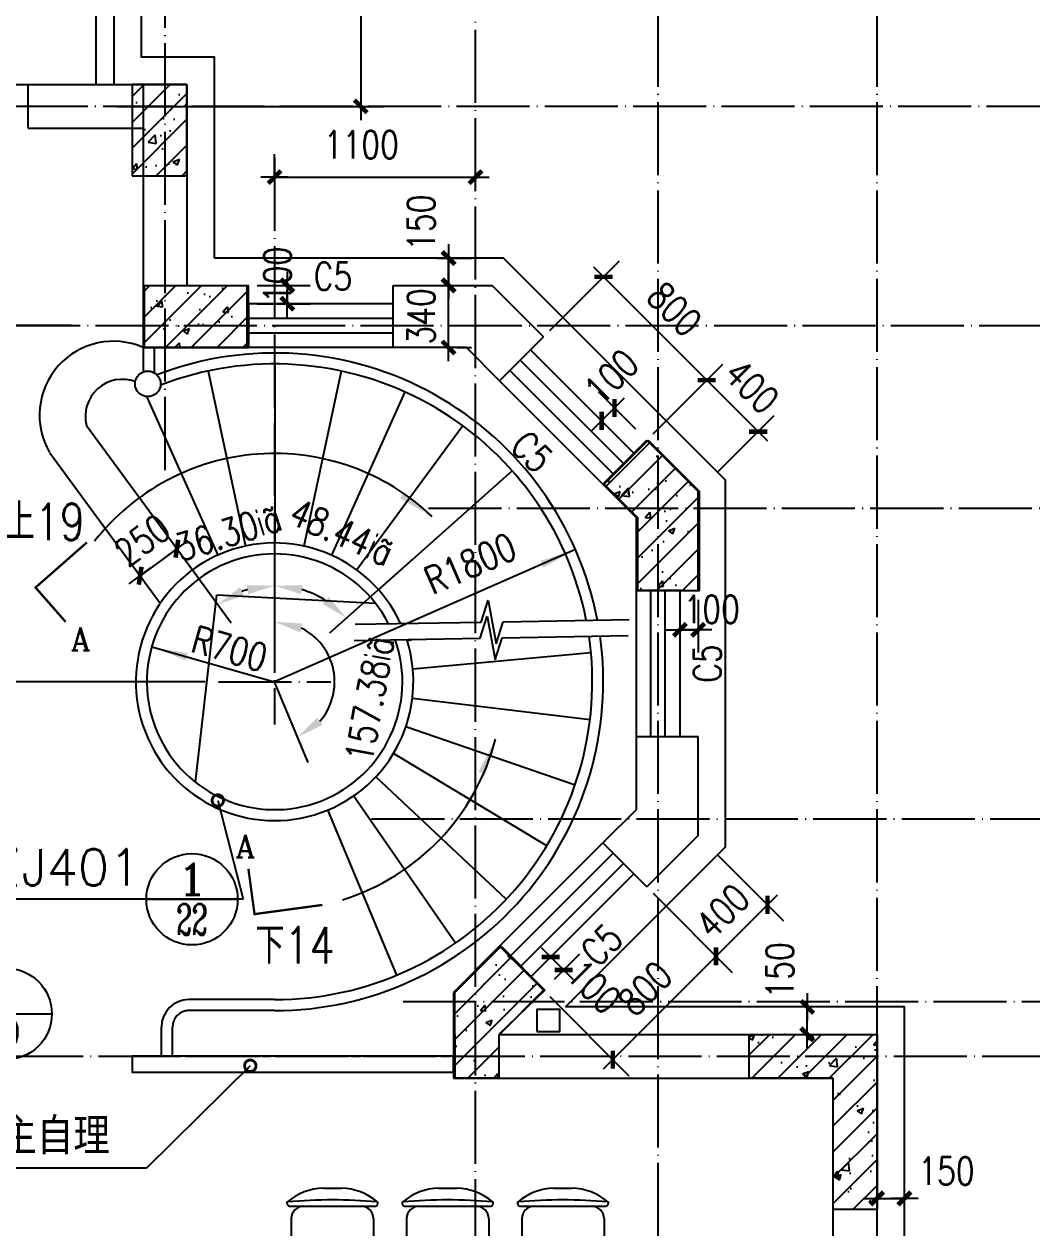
# Model space of a CAD drawing. Extents: x 12400 to 217743, y 86702 to 209848.
# Drawn here: x 61708 to 67228, y 115293 to 121883 of the extents above; entities that cross this region are included whole.
import ezdxf
from ezdxf.enums import TextEntityAlignment as Align

# ---------------------------------------------------------------- set-up
doc = ezdxf.new("R2010")
doc.units = 0
doc.header["$LTSCALE"] = 200
for name, pattern in [('DASH', [0.35, 0.25, -0.1]), ('DOT', [0.25, 0, -0.25]), ('DOTE', [2.42, 2, -0.2, 0.02, -0.2])]:
    doc.linetypes.add(name, pattern=pattern)
doc.layers.get('0').update_dxf_attribs({"linetype": 'CONTINUOUS'})
doc.layers.get('DEFPOINTS').update_dxf_attribs({"linetype": 'CONTINUOUS'})
for name, color, linetype in [('8', 8, 'CONTINUOUS'), ('COLUMN', 4, 'CONTINUOUS'), ('DOTE', 1, 'DOTE'), ('GROUND', 2, 'CONTINUOUS'), ('HATCH', 8, 'CONTINUOUS'), ('LVTRY', 6, 'CONTINUOUS'), ('PUB_DIM', 3, 'CONTINUOUS'), ('PUB_TEXT', 7, 'CONTINUOUS'), ('STAIR', 2, 'CONTINUOUS'), ('WALL', 4, 'CONTINUOUS'), ('WINDOW', 2, 'CONTINUOUS'), ('家具', 8, 'CONTINUOUS')]:
    doc.layers.add(name, color=color, linetype=linetype)
doc.styles.add('_SIMPLEX', font='SIMPLEX.shx', dxfattribs={"width": 0.8, "bigfont": 'hztxt.shx'})
doc.styles.add('COMP', font='complex', dxfattribs={"bigfont": 'hztxt'})
doc.styles.add('DIM_FONT', font='SIMPLEX', dxfattribs={"width": 0.8})
doc.styles.add('HZ', font='txt', dxfattribs={"bigfont": 'hztxt'})
doc.styles.add('SIMPLEX', font='SIMPLEX.SHX')
doc.dimstyles.new('ANGL50', dxfattribs={"dimscale": 0.5, "dimtxt": 300, "dimasz": 300, "dimexe": 250, "dimexo": 300, "dimgap": 150, "dimtad": 1, "dimzin": 0, "dimdsep": 46, "dimtxsty": 'DIM_FONT', "dimblk1": 'DOTSMALL', "dimblk2": 'DOTSMALL', "dimcen": 2.5, "dimclrt": 7, "dimadec": 0, "dimazin": 0, "dimtfac": 1, "dimtix": 1, "dimtmove": 2, "dimatfit": 3, "dimfxl": 1, "dimtolj": 1, "dimtzin": 0, "dimarcsym": 0})
doc.dimstyles.new('AXIS50', dxfattribs={"dimscale": 0.5, "dimtxt": 300, "dimasz": 1, "dimexe": 250, "dimexo": 300, "dimgap": 150, "dimtad": 1, "dimdec": 0, "dimzin": 0, "dimdsep": 46, "dimtxsty": 'DIM_FONT', "dimblk": '_DIMX', "dimblk1": 'DOTSMALL', "dimblk2": 'DOTSMALL', "dimcen": 2.5, "dimse1": 1, "dimse2": 1, "dimclrt": 7, "dimadec": 0, "dimazin": 0, "dimtfac": 1, "dimtdec": 0, "dimtix": 1, "dimtmove": 2, "dimatfit": 3, "dimldrblk": '_DIMX', "dimfxl": 1, "dimtolj": 1, "dimtzin": 0, "dimarcsym": 0})
doc.dimstyles.new('DIMN50', dxfattribs={"dimscale": 0.5, "dimtxt": 300, "dimasz": 1, "dimexe": 250, "dimexo": 300, "dimgap": 150, "dimtad": 1, "dimdec": 0, "dimzin": 0, "dimdsep": 46, "dimtxsty": 'DIM_FONT', "dimblk": '_DIMX', "dimblk1": 'DOTSMALL', "dimblk2": 'DOTSMALL', "dimcen": 2.5, "dimclrt": 7, "dimadec": 0, "dimazin": 0, "dimtfac": 1, "dimtdec": 0, "dimtix": 1, "dimtmove": 2, "dimatfit": 3, "dimldrblk": '_DIMX', "dimfxl": 1, "dimtolj": 1, "dimtzin": 0, "dimarcsym": 0})
doc.dimstyles.new('MAO', dxfattribs={"dimscale": 0.5, "dimtxt": 400, "dimasz": 250, "dimexe": 250, "dimexo": 0, "dimgap": 150, "dimtad": 1, "dimdec": 0, "dimzin": 0, "dimdsep": 46, "dimtxsty": 'DIM_FONT', "dimblk": '_DIMX', "dimblk1": 'DOTSMALL', "dimblk2": 'DOTSMALL', "dimsah": 1, "dimcen": 2.5, "dimclrt": 7, "dimadec": 0, "dimazin": 0, "dimtfac": 1, "dimtdec": 0, "dimtix": 1, "dimtmove": 2, "dimatfit": 3, "dimldrblk": 'DOTSMALL', "dimfxl": 1, "dimtolj": 1, "dimtzin": 0, "dimarcsym": 0})
pattern_1 = [(45, (178298.46, -10426.53), (-70.71068, 70.71068), []), (50, (178298.46, -10426.53), (358.6301, -31.37607), [37.5, -412.5]), (355, (178298.46, -10426.53), (-69.3757, 376.0961), [30, -330]), (100.4514, (178328.34, -10429.15), (289.2547, 344.7198), [31.8701, -350.57106]), (46.1842, (178298.46, -10326.53), (533.6205, -82.7595), [56.25, -618.75]), (96.6356, (178342.9, -10333.43), (467.3314, 487.059), [47.8051, -525.8565]), (351.1842, (178298.46, -10326.53), (467.331, 487.0593), [45, -495]), (21, (178348.46, -10351.53), (298.45353, -201.30945), [37.5, -412.5]), (326, (178348.46, -10351.53), (121.6577, 362.575), [30, -330]), (71.4514, (178373.33, -10368.3), (420.1113, 161.26525), [31.8701, -350.57106]), (37.5, (178298.46, -10426.53), (6.07993, 166.44693), [0, -326, 0, -335, 0, -331.25]), (7.5, (178298.46, -10426.53), (131.53477, 197.20586), [0, -191, 0, -318.5, 0, -126.25]), (327.5, (178186.96, -10426.53), (266.91122, -11.27744), [0, -125, 0, -390, 0, -517.5]), (317.5, (178136.96, -10426.53), (291.5931, 50.0525), [0, -162.5, 0, -259, 0, -367.5])]

# ---------------------------------------------------------------- blocks, each defined once
blk = doc.blocks.new('M_C30XGI')
for p, q in [((-688.6, 1087.7), (-589.5, 1087.7)), ((-57.3, 1087.7), (41.9, 1087.7)), ((574.1, 1087.7), (673.2, 1087.7)), ((-869.1, 987.7), (-409.1, 987.7)), ((-237.7, 987.7), (222.3, 987.7)), ((393.7, 987.7), (853.7, 987.7)), ((-864.1, 920.2), (-864.1, 695.2)), ((-414.1, 920.2), (-414.1, 695.2)), ((-232.7, 920.2), (-232.7, 695.2)), ((217.3, 920.2), (217.3, 695.2)), ((398.7, 920.2), (398.7, 695.2)), ((848.7, 920.2), (848.7, 695.2)), ((-796.6, 627.7), (-481.6, 627.7)), ((-165.2, 627.7), (149.8, 627.7)), ((466.2, 627.7), (781.2, 627.7)), ((-1023.3, 523.6), (-1023.3, -476.4)), ((976.7, 523.6), (-1023.3, 523.6)), ((976.7, -476.4), (976.7, 523.6)), ((-1514, -232.2), (-1514, 227.8)), ((-1446.5, 222.8), (-1221.5, 222.8)), ((1399.9, 222.8), (1174.9, 222.8)), ((1467.4, 227.8), (1467.4, -232.2)), ((-1154, -159.7), (-1154, 155.3)), ((1107.4, 155.3), (1107.4, -159.7)), ((-1614, -51.8), (-1614, 47.3)), ((1567.4, 47.3), (1567.4, -51.8)), ((-1446.5, -227.2), (-1221.5, -227.2)), ((1399.9, -227.2), (1174.9, -227.2)), ((-1023.3, -476.4), (976.7, -476.4)), ((-481.6, -580.5), (-796.6, -580.5)), ((149.8, -580.5), (-165.2, -580.5)), ((781.2, -580.5), (466.2, -580.5)), ((-864.1, -873), (-864.1, -648)), ((-414.1, -873), (-414.1, -648)), ((-232.7, -873), (-232.7, -648)), ((217.3, -873), (217.3, -648)), ((398.7, -873), (398.7, -648)), ((848.7, -873), (848.7, -648)), ((-409.1, -940.5), (-869.1, -940.5)), ((222.3, -940.5), (-237.7, -940.5)), ((853.7, -940.5), (393.7, -940.5)), ((-589.5, -1040.5), (-688.6, -1040.5)), ((41.9, -1040.5), (-57.3, -1040.5)), ((673.2, -1040.5), (574.1, -1040.5))]:
    blk.add_line(p, q)
for centre, radius, start, end in [((-678.9, 772.3), 315.6, 91.76514, 130.72654), ((-599.2, 772.3), 315.6, 49.27346, 88.23486), ((-47.5, 772.3), 315.6, 91.76514, 130.72654), ((32.2, 772.3), 315.6, 49.27346, 88.23486), ((583.8, 772.3), 315.6, 91.76514, 130.72654), ((663.5, 772.3), 315.6, 49.27346, 88.23486), ((-878.3, 1003.9), 10, 130.72654, 202.66999), ((-869.1, 1007.7), 20, 202.66999, 270), ((-639.1, -1690.1), 2712.7, 84.8023, 95.1977), ((-409.1, 1007.7), 20, 270, 337.33001), ((-399.8, 1003.9), 10, 337.33001, 49.27346), ((-246.9, 1003.9), 10, 130.72654, 202.66999), ((-237.7, 1007.7), 20, 202.66999, 270), ((-7.7, -1690.1), 2712.7, 84.8023, 95.1977), ((222.3, 1007.7), 20, 270, 337.33001), ((231.5, 1003.9), 10, 337.33001, 49.27346), ((384.4, 1003.9), 10, 130.72654, 202.66999), ((393.7, 1007.7), 20, 202.66999, 270), ((623.7, -1690.1), 2712.7, 84.8023, 95.1977), ((853.7, 1007.7), 20, 270, 337.33001), ((862.9, 1003.9), 10, 337.33001, 49.27346), ((-796.6, 920.2), 67.5, 90, 180), ((-481.6, 920.2), 67.5, 0, 90), ((-165.2, 920.2), 67.5, 90, 180), ((149.8, 920.2), 67.5, 0, 90), ((466.2, 920.2), 67.5, 90, 180), ((781.2, 920.2), 67.5, 0, 90), ((-796.6, 695.2), 67.5, 180, 270), ((-481.6, 695.2), 67.5, 270, 0), ((-165.2, 695.2), 67.5, 180, 270), ((149.8, 695.2), 67.5, 270, 0), ((466.2, 695.2), 67.5, 180, 270), ((781.2, 695.2), 67.5, 270, 0), ((-1298.6, 37.6), 315.6, 139.27346, 178.23486), ((1163.8, -2.2), 2712.7, 174.8023, 185.1977), ((-1530.2, 237), 10, 67.33001, 139.27346), ((-1534, 227.8), 20, 0, 67.33001), ((-1446.5, 155.3), 67.5, 90, 180), ((-1221.5, 155.3), 67.5, 0, 90), ((1174.9, 155.3), 67.5, 90, 180), ((1399.9, 155.3), 67.5, 0, 90), ((1487.4, 227.8), 20, 112.66999, 180), ((1483.5, 237), 10, 40.72654, 112.66999), ((-1210.5, -2.2), 2712.7, 354.8023, 5.1977), ((1251.9, 37.6), 315.6, 1.76514, 40.72654), ((-1298.6, -42.1), 315.6, 181.76514, 220.72654), ((1251.9, -42.1), 315.6, 319.27346, 358.23486), ((-1446.5, -159.7), 67.5, 180, 270), ((-1221.5, -159.7), 67.5, 270, 0), ((1174.9, -159.7), 67.5, 180, 270), ((1399.9, -159.7), 67.5, 270, 0), ((-1530.2, -241.5), 10, 220.72654, 292.66999), ((-1534, -232.2), 20, 292.66999, 0), ((1487.4, -232.2), 20, 180, 247.33001), ((1483.5, -241.5), 10, 247.33001, 319.27346), ((-796.6, -648), 67.5, 90, 180), ((-481.6, -648), 67.5, 0, 90), ((-165.2, -648), 67.5, 90, 180), ((149.8, -648), 67.5, 0, 90), ((466.2, -648), 67.5, 90, 180), ((781.2, -648), 67.5, 0, 90), ((-796.6, -873), 67.5, 180, 270), ((-481.6, -873), 67.5, 270, 0), ((-165.2, -873), 67.5, 180, 270), ((149.8, -873), 67.5, 270, 0), ((466.2, -873), 67.5, 180, 270), ((781.2, -873), 67.5, 270, 0), ((-878.3, -956.6), 10, 157.33001, 229.27346), ((-869.1, -960.5), 20, 90, 157.33001), ((-678.9, -725), 315.6, 229.27346, 268.23486), ((-639.1, 1737.4), 2712.7, 264.8023, 275.1977), ((-599.2, -725), 315.6, 271.76514, 310.72654), ((-409.1, -960.5), 20, 22.66999, 90), ((-399.8, -956.6), 10, 310.72654, 22.66999), ((-246.9, -956.6), 10, 157.33001, 229.27346), ((-237.7, -960.5), 20, 90, 157.33001), ((-7.7, 1737.4), 2712.7, 264.8023, 275.1977), ((-47.5, -725), 315.6, 229.27346, 268.23486), ((32.2, -725), 315.6, 271.76514, 310.72654), ((222.3, -960.5), 20, 22.66999, 90), ((231.5, -956.6), 10, 310.72654, 22.66999), ((384.4, -956.6), 10, 157.33001, 229.27346), ((393.7, -960.5), 20, 90, 157.33001), ((583.8, -725), 315.6, 229.27346, 268.23486), ((623.7, 1737.4), 2712.7, 264.8023, 275.1977), ((663.5, -725), 315.6, 271.76514, 310.72654), ((853.7, -960.5), 20, 22.66999, 90), ((862.9, -956.6), 10, 310.72654, 22.66999)]:
    blk.add_arc(centre, radius, start, end)
at = {"width": 0.8, "flags": 9}
for tag in ['XSIZE', 'YSIZE']:
    blk.add_attdef(tag, (0, 0), '', height=0.5, dxfattribs=at)
blk = doc.blocks.new('_ARROW')
blk.add_solid([(0, 0), (-1, 0.1), (-1, -0.1)])
blk = doc.blocks.new('_WBLK')
for p, q in [((-0.5, 0.5), (0.5, 0.5)), ((0.5, 0.1667), (-0.5, 0.1667)), ((0.5, -0.1667), (-0.5, -0.1667)), ((-0.5, -0.5), (0.5, -0.5))]:
    blk.add_line(p, q)
at = {"style": 'SIMPLEX', "flags": 9}
blk.add_attdef('A', text='', height=1, dxfattribs=at).set_placement((0, 1.5), align=Align.MIDDLE)
blk = doc.blocks.new('_DIMX')
blk.add_line((-150, 0), (150, 0))
at = {"const_width": 50}
blk.add_lwpolyline([(-70, -70), (70, 70)], dxfattribs=at)
blk = doc.blocks.new('*D1556')
at = {"layer": 'DEFPOINTS', "color": 0}
for p in [(64881.6, 120499.7), (64482.3, 120100.5), (65048, 119534.8)]:
    blk.add_point(p, dxfattribs=at)
at = {"layer": 'PUB_DIM', "color": 0, "lineweight": -2}
for p, q in [((64588.4, 120206.5), (64969.9, 120588.1)), ((65446.9, 119934.4), (64881.9, 120499.4)), ((65154.1, 119640.9), (65535.6, 120022.4))]:
    blk.add_line(p, q, dxfattribs=at)
at = {"layer": 'PUB_DIM', "color": 0, "lineweight": -2, "xscale": 0.5, "yscale": 0.5, "zscale": 0.5}
for p, rotation in [((64881.6, 120499.7), 135), ((65447.2, 119934), 315)]:
    blk.add_blockref('_DIMX', p, dxfattribs=dict(at, rotation=rotation))
at = {"layer": 'PUB_DIM', "color": 7, "insert": (65270.5, 120322.9), "char_height": 150, "attachment_point": 5, "rotation": 315, "style": 'DIM_FONT'}
blk.add_mtext('\\A1;800', dxfattribs=at)
blk = doc.blocks.new('_DOTSMALL')
at = {"color": 0, "linetype": 'ByBlock', "const_width": 0.5}
blk.add_lwpolyline([(-0.0625, 0, 1), (0.0625, 0, 1)], format="xyb", close=True, dxfattribs=at)
blk = doc.blocks.new('*D1675')
at = {"layer": 'DEFPOINTS', "color": 0}
for p in [(66530.3, 115454.7), (66380.3, 115373.3), (66530.3, 115373.3)]:
    blk.add_point(p, dxfattribs=at)
at = {"layer": 'PUB_DIM', "color": 0, "lineweight": -2}
for p, q in [((66380.3, 115523.3), (66380.3, 115579.7)), ((66530.3, 115523.3), (66530.3, 115579.7)), ((66379.8, 115454.7), (66379.3, 115454.7)), ((66380.3, 115454.7), (66530.3, 115454.7)), ((66530.8, 115454.7), (66531.3, 115454.7))]:
    blk.add_line(p, q, dxfattribs=at)
at = {"layer": 'PUB_DIM', "color": 0, "lineweight": -2, "xscale": 0.5, "yscale": 0.5, "zscale": 0.5}
blk.add_blockref('_DIMX', (66380.3, 115454.7), dxfattribs=at)
at = {"layer": 'PUB_DIM', "color": 0, "lineweight": -2, "xscale": 0.5, "yscale": 0.5, "zscale": 0.5, "rotation": 180}
blk.add_blockref('_DIMX', (66530.3, 115454.7), dxfattribs=at)
at = {"layer": 'PUB_DIM', "color": 7, "insert": (66760.3, 115604.7), "char_height": 150, "attachment_point": 5, "style": 'DIM_FONT'}
blk.add_mtext('\\A1;150', dxfattribs=at)
blk = doc.blocks.new('*D1676')
at = {"layer": 'DEFPOINTS', "color": 0}
for p in [(65997.4, 116502.8), (66030.3, 116502.8), (66030.3, 116352.8)]:
    blk.add_point(p, dxfattribs=at)
at = {"layer": 'PUB_DIM', "color": 0, "lineweight": -2}
for p, q in [((65880.3, 116502.8), (65872.4, 116502.8)), ((65997.4, 116503.3), (65997.4, 116503.8)), ((65997.4, 116352.8), (65997.4, 116502.8)), ((65880.3, 116352.8), (65872.4, 116352.8)), ((65997.4, 116352.3), (65997.4, 116351.8))]:
    blk.add_line(p, q, dxfattribs=at)
at = {"layer": 'PUB_DIM', "color": 0, "lineweight": -2, "xscale": 0.5, "yscale": 0.5, "zscale": 0.5}
for p, rotation in [((65997.4, 116502.8), 270), ((65997.4, 116352.8), 90)]:
    blk.add_blockref('_DIMX', p, dxfattribs=dict(at, rotation=rotation))
at = {"layer": 'PUB_DIM', "color": 7, "insert": (65847.4, 116702.9), "char_height": 150, "attachment_point": 5, "rotation": 90, "style": 'DIM_FONT'}
blk.add_mtext('\\A1;150', dxfattribs=at)
blk = doc.blocks.new('*D1698')
at = {"layer": 'DEFPOINTS', "color": 0}
for p in [(61530.2, 120232.8), (62115.4, 120232.8), (62848.9, 118282.8)]:
    blk.add_point(p, dxfattribs=at)
at = {"layer": 'PUB_DIM', "color": 0, "lineweight": -2}
for p, q in [((61965.4, 120232.8), (61405.2, 120232.8)), ((61530.2, 118283.3), (61530.2, 120232.3)), ((62698.9, 118282.8), (61405.2, 118282.8))]:
    blk.add_line(p, q, dxfattribs=at)
at = {"layer": 'PUB_DIM', "color": 0, "lineweight": -2, "xscale": 0.5, "yscale": 0.5, "zscale": 0.5}
for p, rotation in [((61530.2, 120232.8), 90), ((61530.2, 118282.8), 270)]:
    blk.add_blockref('_DIMX', p, dxfattribs=dict(at, rotation=rotation))
at = {"layer": 'PUB_DIM', "color": 7, "insert": (61380.2, 119257.8), "char_height": 150, "attachment_point": 5, "rotation": 90, "style": 'DIM_FONT'}
blk.add_mtext('\\A1;1950', dxfattribs=at)
blk = doc.blocks.new('*D1699')
at = {"layer": 'DEFPOINTS', "color": 0}
for p in [(64180.3, 121045.6), (63080.3, 120892.7), (64180.3, 120892.7)]:
    blk.add_point(p, dxfattribs=at)
at = {"layer": 'PUB_DIM', "color": 0, "lineweight": -2}
for p, q in [((63080.3, 121042.7), (63080.3, 121170.6)), ((64180.3, 121042.7), (64180.3, 121170.6)), ((63080.8, 121045.6), (64179.8, 121045.6))]:
    blk.add_line(p, q, dxfattribs=at)
at = {"layer": 'PUB_DIM', "color": 0, "lineweight": -2, "xscale": 0.5, "yscale": 0.5, "zscale": 0.5, "rotation": 180}
blk.add_blockref('_DIMX', (63080.3, 121045.6), dxfattribs=at)
at = {"layer": 'PUB_DIM', "color": 0, "lineweight": -2, "xscale": 0.5, "yscale": 0.5, "zscale": 0.5}
blk.add_blockref('_DIMX', (64180.3, 121045.6), dxfattribs=at)
at = {"layer": 'PUB_DIM', "color": 7, "insert": (63555, 121223.4), "char_height": 150, "attachment_point": 5, "style": 'DIM_FONT'}
blk.add_mtext('\\A1;1100', dxfattribs=at)
blk = doc.blocks.new('*D1704')
at = {"layer": 'DEFPOINTS', "color": 0}
for p in [(62177.1, 123052.8), (62065.1, 121432.8), (63552, 121432.8)]:
    blk.add_point(p, dxfattribs=at)
at = {"layer": 'PUB_DIM', "color": 0, "lineweight": -2}
for p, q in [((62327.1, 123052.8), (63677, 123052.8)), ((63552, 123052.3), (63552, 121433.3)), ((62215.1, 121432.8), (63677, 121432.8))]:
    blk.add_line(p, q, dxfattribs=at)
at = {"layer": 'PUB_DIM', "color": 0, "lineweight": -2, "xscale": 0.5, "yscale": 0.5, "zscale": 0.5}
for p, rotation in [((63552, 123052.8), 90), ((63552, 121432.8), 270)]:
    blk.add_blockref('_DIMX', p, dxfattribs=dict(at, rotation=rotation))
at = {"layer": 'PUB_DIM', "color": 7, "insert": (63402, 122242.8), "char_height": 150, "attachment_point": 5, "rotation": 90, "style": 'DIM_FONT'}
blk.add_mtext('\\A1;1620', dxfattribs=at)
blk = doc.blocks.new('*D1778')
at = {"layer": 'DEFPOINTS', "color": 0}
for p in [(65728.8, 119652.5), (65048, 119534.8), (65400.3, 119323.9)]:
    blk.add_point(p, dxfattribs=at)
at = {"layer": 'PUB_DIM', "color": 0, "lineweight": -2}
for p, q in [((65154.1, 119640.9), (65535.6, 120022.4)), ((65446.9, 119934.4), (65446.5, 119934.7)), ((65447.2, 119934), (65728.8, 119652.5)), ((65506.3, 119430), (65817.2, 119740.9)), ((65729.2, 119652.1), (65729.5, 119651.8))]:
    blk.add_line(p, q, dxfattribs=at)
at = {"layer": 'PUB_DIM', "color": 0, "lineweight": -2, "xscale": 0.5, "yscale": 0.5, "zscale": 0.5}
for p, rotation in [((65447.2, 119934), 315.0000000000074), ((65728.8, 119652.5), 135.0000000000074)]:
    blk.add_blockref('_DIMX', p, dxfattribs=dict(at, rotation=rotation))
at = {"layer": 'PUB_DIM', "color": 7, "insert": (65694.1, 119899.3), "char_height": 150, "attachment_point": 5, "rotation": 315, "style": 'DIM_FONT'}
blk.add_mtext('\\A1;400', dxfattribs=at)
blk = doc.blocks.new('*D1779')
at = {"layer": 'DEFPOINTS', "color": 0}
for p in [(65048, 117230.8), (64482.3, 116665.1), (64932.8, 116214.7)]:
    blk.add_point(p, dxfattribs=at)
at = {"layer": 'PUB_DIM', "color": 0, "lineweight": -2}
for p, q in [((65154.1, 117124.8), (65586.8, 116692)), ((65498.1, 116780), (64933.1, 116215)), ((64588.4, 116559.1), (65021.2, 116126.3))]:
    blk.add_line(p, q, dxfattribs=at)
at = {"layer": 'PUB_DIM', "color": 0, "lineweight": -2, "xscale": 0.5, "yscale": 0.5, "zscale": 0.5}
for p, rotation in [((65498.5, 116780.4), 45), ((64932.8, 116214.7), 225)]:
    blk.add_blockref('_DIMX', p, dxfattribs=dict(at, rotation=rotation))
at = {"layer": 'PUB_DIM', "color": 7, "insert": (65109.5, 116603.6), "char_height": 150, "attachment_point": 5, "rotation": 45, "style": 'DIM_FONT'}
blk.add_mtext('\\A1;800', dxfattribs=at)
blk = doc.blocks.new('*D1871')
at = {"layer": 'DEFPOINTS', "color": 0}
for p in [(65400.3, 117441.7), (65048, 117230.8), (65780, 117061.9)]:
    blk.add_point(p, dxfattribs=at)
at = {"layer": 'PUB_DIM', "color": 0, "lineweight": -2}
for p, q in [((65506.3, 117335.6), (65868.4, 116973.5)), ((65154.1, 117124.8), (65586.8, 116692)), ((65498.5, 116780.4), (65780, 117061.9)), ((65780.4, 117062.3), (65780.7, 117062.6)), ((65498.1, 116780), (65497.7, 116779.7))]:
    blk.add_line(p, q, dxfattribs=at)
at = {"layer": 'PUB_DIM', "color": 0, "lineweight": -2, "xscale": 0.5, "yscale": 0.5, "zscale": 0.5}
for p, rotation in [((65780, 117061.9), 224.9999999999926), ((65498.5, 116780.4), 44.99999999999265)]:
    blk.add_blockref('_DIMX', p, dxfattribs=dict(at, rotation=rotation))
at = {"layer": 'PUB_DIM', "color": 7, "insert": (65533.2, 117027.2), "char_height": 150, "attachment_point": 5, "rotation": 45, "style": 'DIM_FONT'}
blk.add_mtext('\\A1;400', dxfattribs=at)
blk = doc.blocks.new('*D1881')
at = {"layer": 'DEFPOINTS', "color": 0}
for p in [(62835.2, 120452.8), (62835.2, 120352.8), (63149.5, 120352.8)]:
    blk.add_point(p, dxfattribs=at)
at = {"layer": 'PUB_DIM', "color": 0, "lineweight": -2}
for p, q in [((62985.2, 120452.8), (63274.5, 120452.8)), ((63149.5, 120453.3), (63149.5, 120453.8)), ((63149.5, 120452.8), (63149.5, 120352.8)), ((62985.2, 120352.8), (63274.5, 120352.8)), ((63149.5, 120352.3), (63149.5, 120351.8))]:
    blk.add_line(p, q, dxfattribs=at)
at = {"layer": 'PUB_DIM', "color": 0, "lineweight": -2, "xscale": 0.5, "yscale": 0.5, "zscale": 0.5}
for p, rotation in [((63149.5, 120452.8), 270), ((63149.5, 120352.8), 90)]:
    blk.add_blockref('_DIMX', p, dxfattribs=dict(at, rotation=rotation))
at = {"layer": 'PUB_DIM', "color": 7, "insert": (63095.5, 120509.7), "char_height": 150, "attachment_point": 5, "rotation": 90, "style": 'DIM_FONT'}
blk.add_mtext('\\A1;100', dxfattribs=at)
blk = doc.blocks.new('*D1882')
at = {"layer": 'DEFPOINTS', "color": 0}
for p in [(64871.2, 119711.5), (65164.2, 119560), (65093.5, 119489.3)]:
    blk.add_point(p, dxfattribs=at)
at = {"layer": 'PUB_DIM', "color": 0, "lineweight": -2}
for p, q in [((65058.2, 119666), (64853.6, 119870.6)), ((64987.4, 119595.3), (64782.8, 119799.9)), ((64941.9, 119782.3), (64871.2, 119711.5)), ((64942.3, 119782.6), (64942.6, 119783)), ((64870.9, 119711.2), (64870.5, 119710.8))]:
    blk.add_line(p, q, dxfattribs=at)
at = {"layer": 'PUB_DIM', "color": 0, "lineweight": -2, "xscale": 0.5, "yscale": 0.5, "zscale": 0.5}
for p, rotation in [((64941.9, 119782.3), 225.0000000000057), ((64871.2, 119711.5), 45.00000000000573)]:
    blk.add_blockref('_DIMX', p, dxfattribs=dict(at, rotation=rotation))
at = {"layer": 'PUB_DIM', "color": 7, "insert": (64925.4, 119954.4), "char_height": 150, "attachment_point": 5, "rotation": 45, "style": 'DIM_FONT'}
blk.add_mtext('\\A1;100', dxfattribs=at)
blk = doc.blocks.new('*D1883')
at = {"layer": 'DEFPOINTS', "color": 0}
for p in [(65300.3, 118882.1), (65400.3, 118882.1), (65300.3, 118567.7)]:
    blk.add_point(p, dxfattribs=at)
at = {"layer": 'PUB_DIM', "color": 0, "lineweight": -2}
for p, q in [((65300.3, 118732.1), (65300.3, 118442.7)), ((65400.3, 118732.1), (65400.3, 118442.7)), ((65299.8, 118567.7), (65299.3, 118567.7)), ((65400.3, 118567.7), (65300.3, 118567.7)), ((65400.8, 118567.7), (65401.3, 118567.7))]:
    blk.add_line(p, q, dxfattribs=at)
at = {"layer": 'PUB_DIM', "color": 0, "lineweight": -2, "xscale": 0.5, "yscale": 0.5, "zscale": 0.5}
blk.add_blockref('_DIMX', (65300.3, 118567.7), dxfattribs=at)
at = {"layer": 'PUB_DIM', "color": 0, "lineweight": -2, "xscale": 0.5, "yscale": 0.5, "zscale": 0.5, "rotation": 180}
blk.add_blockref('_DIMX', (65400.3, 118567.7), dxfattribs=at)
at = {"layer": 'PUB_DIM', "color": 7, "insert": (65474.3, 118679.5), "char_height": 150, "attachment_point": 5, "style": 'DIM_FONT'}
blk.add_mtext('\\A1;100', dxfattribs=at)
blk = doc.blocks.new('*D1884')
at = {"layer": 'DEFPOINTS', "color": 0}
for p in [(64592.8, 116775.7), (64436.8, 116619.6), (64507.5, 116548.9)]:
    blk.add_point(p, dxfattribs=at)
at = {"layer": 'PUB_DIM', "color": 0, "lineweight": -2}
for p, q in [((64542.9, 116725.7), (64681.2, 116864.1)), ((64613.6, 116655), (64751.9, 116793.3)), ((64592.5, 116776), (64592.1, 116776.4)), ((64663.5, 116705), (64592.8, 116775.7)), ((64663.9, 116704.6), (64664.2, 116704.2))]:
    blk.add_line(p, q, dxfattribs=at)
at = {"layer": 'PUB_DIM', "color": 0, "lineweight": -2, "xscale": 0.5, "yscale": 0.5, "zscale": 0.5}
for p, rotation in [((64592.8, 116775.7), 314.9999999999944), ((64663.5, 116705), 134.9999999999945)]:
    blk.add_blockref('_DIMX', p, dxfattribs=dict(at, rotation=rotation))
at = {"layer": 'PUB_DIM', "color": 7, "insert": (64829, 116613.9), "char_height": 150, "attachment_point": 5, "rotation": 315, "style": 'DIM_FONT'}
blk.add_mtext('\\A1;100', dxfattribs=at)
blk = doc.blocks.new('*D1885')
at = {"layer": 'DEFPOINTS', "color": 0}
for p in [(63888.8, 120452.8), (64032.9, 120452.8), (63930.4, 120112.8)]:
    blk.add_point(p, dxfattribs=at)
at = {"layer": 'PUB_DIM', "color": 0, "lineweight": -2}
for p, q in [((64032.9, 120453.3), (64032.9, 120453.8)), ((64032.9, 120112.8), (64032.9, 120452.8)), ((64038.8, 120452.8), (64157.9, 120452.8)), ((64032.9, 120112.3), (64032.9, 120111.8)), ((64080.4, 120112.8), (64157.9, 120112.8))]:
    blk.add_line(p, q, dxfattribs=at)
at = {"layer": 'PUB_DIM', "color": 0, "lineweight": -2, "xscale": 0.5, "yscale": 0.5, "zscale": 0.5}
for p, rotation in [((64032.9, 120452.8), 270), ((64032.9, 120112.8), 90)]:
    blk.add_blockref('_DIMX', p, dxfattribs=dict(at, rotation=rotation))
at = {"layer": 'PUB_DIM', "color": 7, "insert": (63882.9, 120282.8), "char_height": 150, "attachment_point": 5, "rotation": 90, "style": 'DIM_FONT'}
blk.add_mtext('\\A1;340', dxfattribs=at)
blk = doc.blocks.new('*D1886')
at = {"layer": 'DEFPOINTS', "color": 0}
for p in [(63819.1, 120602.8), (64032.9, 120602.8), (63888.8, 120452.8)]:
    blk.add_point(p, dxfattribs=at)
at = {"layer": 'PUB_DIM', "color": 0, "lineweight": -2}
for p, q in [((63969.1, 120602.8), (64157.9, 120602.8)), ((64032.9, 120603.3), (64032.9, 120603.8)), ((64032.9, 120452.8), (64032.9, 120602.8)), ((64032.9, 120452.3), (64032.9, 120451.8)), ((64038.8, 120452.8), (64157.9, 120452.8))]:
    blk.add_line(p, q, dxfattribs=at)
at = {"layer": 'PUB_DIM', "color": 0, "lineweight": -2, "xscale": 0.5, "yscale": 0.5, "zscale": 0.5}
for p, rotation in [((64032.9, 120602.8), 270), ((64032.9, 120452.8), 90)]:
    blk.add_blockref('_DIMX', p, dxfattribs=dict(at, rotation=rotation))
at = {"layer": 'PUB_DIM', "color": 7, "insert": (63882.9, 120796.1), "char_height": 150, "attachment_point": 5, "rotation": 90, "style": 'DIM_FONT'}
blk.add_mtext('\\A1;150', dxfattribs=at)
blk = doc.blocks.new('*D1928')
at = {"layer": 'DEFPOINTS', "color": 0}
for p in [(63080.3, 119286.2), (62486.2, 119091.5), (62864.7, 118762.6), (63080.3, 118282.8)]:
    blk.add_point(p, dxfattribs=at)
at = {"layer": 'PUB_DIM', "color": 0, "lineweight": -2}
for p, q in [((63080.3, 119136.2), (63080.3, 118683.8)), ((62575, 118970.6), (62842.9, 118606))]:
    blk.add_line(p, q, dxfattribs=at)
blk.add_arc((63080.3, 118282.8), 526, 106.39555, 109.90445, dxfattribs=at)
at = {"layer": 'PUB_DIM', "color": 0}
for points in [[(62913, 118755.3), (62889.4, 118799.4), (62768.9, 118706.7)], [(62928.2, 118812.1), (62935.4, 118762.7), (63080.3, 118808.8)]]:
    blk.add_solid(points, dxfattribs=at)
at = {"layer": 'PUB_DIM', "color": 7, "insert": (62825.9, 119099.9), "char_height": 150, "attachment_point": 5, "rotation": 17.29097, "style": 'DIM_FONT'}
blk.add_mtext('\\A1;36.30¡ã', dxfattribs=at)
blk = doc.blocks.new('*D1929')
at = {"layer": 'DEFPOINTS', "color": 0}
for p in [(63080.3, 119286.2), (63952, 119055.8), (63226.5, 118788), (63080.3, 118282.8)]:
    blk.add_point(p, dxfattribs=at)
at = {"layer": 'PUB_DIM', "color": 0, "lineweight": -2}
for p, q in [((63080.3, 119136.2), (63080.3, 118683.8)), ((63839.8, 118956.3), (63380.3, 118548.8))]:
    blk.add_line(p, q, dxfattribs=at)
blk.add_arc((63080.3, 118282.8), 526, 57.95871, 73.60445, dxfattribs=at)
at = {"layer": 'PUB_DIM', "color": 0}
for points in [[(63225.2, 118762.7), (63232.3, 118812.1), (63080.3, 118808.8)], [(63375.5, 118747.7), (63343.2, 118709.6), (63473.8, 118631.8)]]:
    blk.add_solid(points, dxfattribs=at)
at = {"layer": 'PUB_DIM', "color": 7, "insert": (63448.5, 119101.2), "char_height": 150, "attachment_point": 5, "rotation": 335.77368, "style": 'DIM_FONT'}
blk.add_mtext('\\A1;48.44¡ã', dxfattribs=at)
blk = doc.blocks.new('*D1930')
at = {"layer": 'DEFPOINTS', "color": 0}
for p in [(63080.3, 118611.2), (63340.8, 118483), (63080.3, 118282.8), (63206.5, 117979.7)]:
    blk.add_point(p, dxfattribs=at)
at = {"layer": 'PUB_DIM', "color": 0, "lineweight": -2}
for p, q in [((63080.3, 118761.2), (63080.3, 118736.4)), ((63264.2, 117841.2), (63254.7, 117864.1))]:
    blk.add_line(p, q, dxfattribs=at)
blk.add_arc((63080.3, 118282.8), 328.6, 319.00217, 63.61362, dxfattribs=at)
at = {"layer": 'PUB_DIM', "color": 0}
for points in [[(63220.6, 118552.8), (63232, 118601.5), (63080.3, 118611.4)], [(63342.9, 118047), (63313.6, 118087.5), (63206.6, 117979.5)]]:
    blk.add_solid(points, dxfattribs=at)
at = {"layer": 'PUB_DIM', "color": 7, "insert": (63601.2, 118188.1), "char_height": 150, "attachment_point": 5, "rotation": 79.69186, "style": 'DIM_FONT'}
blk.add_mtext('\\A1;157.38¡ã', dxfattribs=at)
blk = doc.blocks.new('*D1931')
at = {"layer": 'DEFPOINTS', "color": 0}
for p in [(62343.6, 118863.4), (63085.3, 118275.9), (62883.9, 118127.9)]:
    blk.add_point(p, dxfattribs=at)
at = {"layer": 'PUB_DIM', "color": 0, "lineweight": -2}
for p, q in [((62545.1, 119011.4), (62343.6, 118863.4)), ((62545.5, 119011.7), (62545.9, 119012)), ((62343.2, 118863.1), (62342.8, 118862.8))]:
    blk.add_line(p, q, dxfattribs=at)
at = {"layer": 'PUB_DIM', "color": 0, "lineweight": -2, "xscale": 0.5, "yscale": 0.5, "zscale": 0.5}
for p, rotation in [((62545.1, 119011.4), 216.3000000000017), ((62343.6, 118863.4), 36.30000000000171)]:
    blk.add_blockref('_DIMX', p, dxfattribs=dict(at, rotation=rotation))
at = {"layer": 'PUB_DIM', "color": 7, "insert": (62355.5, 119058.3), "char_height": 150, "attachment_point": 5, "rotation": 36.3, "style": 'DIM_FONT'}
blk.add_mtext('\\A1;250', dxfattribs=at)
blk = doc.blocks.new('_INDEX')
blk.add_line((-0.5, 0), (0.5, 0))
blk.add_circle((0, 0), 0.5)
at = {"style": 'COMP'}
for tag, width, p, p2 in [('1', 2.333333, (-0.17, 0.05), (0.17, 0.05)), ('-', 1.166667, (-0.17, -0.39), (0.17, -0.39))]:
    blk.add_attdef(tag, text='', height=0.34, dxfattribs=dict(at, width=width)).set_placement(p, p2, align=Align.FIT)

msp = doc.modelspace()

# ---------------------------------------------------------------- hatches: boundary and pattern name
at = {"layer": 'HATCH'}
h = msp.add_hatch(dxfattribs=at)
h.set_pattern_fill('AN31C', color=256, scale=500, style=0)
h.set_pattern_definition(pattern_1)
h.paths.add_polyline_path([(62600.262, 121552.808), (62300.262, 121552.808), (62300.262, 121052.808), (62600.262, 121052.808)])
h = msp.add_hatch(dxfattribs=at)
h.set_pattern_fill('AN31C', color=256, scale=500, style=0)
h.set_pattern_definition(pattern_1)
h.paths.add_polyline_path([(62937.762, 120352.808), (62937.762, 120452.808), (62367.762, 120452.808), (62367.762, 120112.808), (62937.762, 120112.808)])
h = msp.add_hatch(dxfattribs=at)
h.set_pattern_fill('AN31C', color=256, scale=500, style=0)
h.set_pattern_definition([(45, (54055.56, 50955.12), (-70.71068, 70.71068), []), (50, (54055.56, 50955.12), (358.6301, -31.3761), [37.5, -412.5]), (355, (54055.56, 50955.12), (-69.3757, 376.096), [30, -330]), (100.4514, (54085.44, 50952.5), (289.2547, 344.7198), [31.8701, -350.571]), (46.1842, (54055.56, 51055.1), (533.6205, -82.7595), [56.25, -618.75]), (96.6356, (54100.03, 51048.2), (467.3314, 487.059), [47.805, -525.8565]), (351.1842, (54055.56, 51055.1), (467.331, 487.0593), [45, -495]), (21, (54105.56, 51030.12), (298.4535, -201.3094), [37.5, -412.5]), (326, (54105.56, 51030.12), (121.6577, 362.575), [30, -330]), (71.4514, (54130.43, 51013.34), (420.1113, 161.2652), [31.8701, -350.571]), (37.5, (54055.56, 50955.12), (6.07993, 166.44693), [0, -326, 0, -335, 0, -331.25]), (7.5, (54055.56, 50955.12), (131.53477, 197.20586), [0, -191, 0, -318.5, 0, -126.25]), (327.5, (53944.06, 50955.12), (266.91122, -11.27744), [0, -125, 0, -390, 0, -517.5]), (317.5, (53894.06, 50955.12), (291.5931, 50.0525), [0, -162.5, 0, -259, 0, -367.5])])
h.paths.add_polyline_path([(65060.262, 119183.103), (65060.262, 118782.808), (65400.262, 118782.808), (65400.262, 119323.935), (65118.668, 119605.529), (64878.252, 119365.113)])
h = msp.add_hatch(dxfattribs=at)
h.set_pattern_fill('AN31C', color=256, scale=500, style=0)
h.set_pattern_definition(pattern_1)
h.paths.add_polyline_path([(64060.262, 116112.808), (64311.389, 116112.808), (64311.389, 116352.808), (64553.191, 116594.61), (64312.775, 116835.027), (64060.262, 116582.514)])
h = msp.add_hatch(dxfattribs=at)
h.set_pattern_fill('AN31C', color=256, scale=500, style=0)
h.set_pattern_definition(pattern_1)
h.paths.add_polyline_path([(66380.262, 116352.808), (65680.262, 116352.808), (65680.262, 116112.808), (66140.262, 116112.808), (66140.262, 115393.109), (66380.262, 115393.109)])

# ---------------------------------------------------------------- linework, layer by layer
for p, q in [((62647.178, 117732.864), (62763.593, 118758.165)), ((62763.593, 118758.165), (63631.835, 118713.816))]:
    msp.add_line(p, q)
at = {"linetype": 'DASH'}
for q in [(62520.262, 116392.808), (64060.262, 116232.808)]:
    msp.add_line((62520.262, 116232.808), q, dxfattribs=at)
msp.add_arc((62610.262, 116392.808), 90, 90, 180, dxfattribs=at)
at = {"layer": '8'}
for points in [[(62750.262, 120602.808), (62750.262, 121702.808), (62350.262, 121702.808), (62350.262, 123102.808)], [(64673.521, 116502.808), (65550.262, 117379.549), (65550.262, 119386.067), (64333.521, 120602.808), (62750.262, 120602.808)], [(67130.262, 114722.808), (66530.262, 114722.808), (66530.262, 116502.808), (64673.521, 116502.808)]]:
    msp.add_lwpolyline(points, dxfattribs=at)
at = {"layer": 'COLUMN'}
for p, q in [((62600.262, 121552.808), (62300.262, 121552.808)), ((62300.262, 121552.808), (62300.262, 121052.808)), ((62600.262, 121052.808), (62600.262, 121552.808)), ((62300.262, 121052.808), (62600.262, 121052.808)), ((62367.762, 120112.808), (62367.762, 120452.808)), ((62367.762, 120452.808), (62937.762, 120452.808)), ((62937.762, 120112.808), (62937.762, 120452.808)), ((62937.762, 120352.808), (62937.762, 120112.808)), ((62367.762, 120112.808), (62937.762, 120112.808)), ((62937.762, 120112.808), (62367.762, 120112.808)), ((64885.752, 119365.113), (65126.168, 119605.529)), ((65126.168, 119605.529), (65407.762, 119323.935)), ((64885.752, 119365.113), (65055.458, 119534.819)), ((64885.752, 119365.113), (65067.762, 119183.103)), ((65067.762, 119183.103), (64885.752, 119365.113)), ((65407.762, 118782.808), (65407.762, 119323.935)), ((65067.762, 119183.103), (65067.762, 118782.808)), ((65067.762, 118782.808), (65067.762, 119183.103)), ((65067.762, 118782.808), (65407.762, 118782.808)), ((65307.762, 118782.808), (65067.762, 118782.808)), ((64320.275, 116835.027), (64067.762, 116582.514)), ((64320.275, 116835.027), (64067.762, 116582.514)), ((64067.762, 116582.514), (64320.275, 116835.027)), ((64320.275, 116835.027), (64560.691, 116594.61)), ((64320.275, 116835.027), (64560.691, 116594.61)), ((64560.691, 116594.61), (64307.762, 116352.808)), ((64067.762, 116352.808), (64067.762, 116582.514)), ((64067.762, 116352.808), (64067.762, 116112.808)), ((64067.762, 116112.808), (64067.762, 116352.808)), ((64067.762, 116112.808), (64067.762, 116352.808)), ((64307.762, 116352.808), (64307.762, 116112.808)), ((64307.762, 116352.808), (64307.762, 116112.808)), ((65680.262, 116112.808), (65680.262, 116352.808)), ((65680.262, 116352.808), (66380.262, 116352.808)), ((66380.262, 116352.808), (66380.262, 115393.109)), ((64307.762, 116112.808), (64067.762, 116112.808)), ((64307.762, 116112.808), (64067.762, 116112.808)), ((66140.262, 116112.808), (65680.262, 116112.808)), ((66140.262, 115393.109), (66140.262, 116112.808)), ((66380.262, 115393.109), (66140.262, 115393.109))]:
    msp.add_line(p, q, dxfattribs=at)
at = {"layer": 'DOTE'}
for p, q in [((62480.262, 119442.046), (62480.262, 126332.808)), ((64180.262, 115160.334), (64180.262, 126332.808)), ((65180.262, 103632.808), (65180.262, 126332.808)), ((66380.262, 103632.808), (66380.262, 126332.808)), ((67380.262, 121432.808), (52148.907, 121432.808)), ((63080.262, 121152.304), (63080.262, 118049.9)), ((61130.953, 120232.808), (67380.262, 120232.808)), ((63923.261, 119232.808), (67380.262, 119232.808)), ((62772.375, 118282.808), (63388.15, 118282.808)), ((63611.032, 117532.808), (67380.262, 117532.808)), ((63784.674, 116532.808), (67380.262, 116532.808)), ((51951.146, 116232.808), (67380.262, 116232.808))]:
    msp.add_line(p, q, dxfattribs=at)
at = {"layer": 'GROUND'}
for p, q in [((62100.262, 123102.808), (62100.262, 121552.808)), ((62200.262, 123102.808), (62200.262, 121552.808)), ((60230.262, 121552.808), (61730.262, 121552.808))]:
    msp.add_line(p, q, dxfattribs=at)
at = {"layer": 'LVTRY'}
msp.add_lwpolyline([(64516.92, 116368.309), (64641.97, 116368.309), (64641.97, 116489.124), (64516.92, 116489.124)], close=True, dxfattribs=at)
at = {"layer": 'PUB_DIM'}
for p in [(64728.144, 119007.022), (62406.88, 118474.004), (63264.21, 117841.245)]:
    msp.add_line(p, (63080.262, 118282.808), dxfattribs=at)
at = {"layer": 'PUB_DIM', "const_width": 12.5}
for points in [[(61935.375, 118610.975), (61770.503, 118798.903), (62052.396, 119046.212)], [(62936.591, 117258.756), (62970.089, 117011.011), (63341.708, 117061.259)]]:
    msp.add_lwpolyline(points, dxfattribs=at)
at = {"layer": 'PUB_DIM'}
for centre, radius, start, end in [((63079.599, 118281.066), 1251.719, 46.4194291, 141.9947309), ((63080.262, 118282.808), 1250, 287.2840626, 345.4610176)]:
    msp.add_arc(centre, radius, start, end, dxfattribs=at)
at = {"layer": 'STAIR'}
for p, q in [((62360.262, 120112.808), (62360.262, 119979.114)), ((62420.262, 120112.808), (62420.262, 119974.731)), ((63080.742, 120022.808), (63080.472, 119042.808)), ((62715.839, 119984.218), (62921.089, 119025.953)), ((63445.624, 119984.017), (63239.845, 119025.865)), ((62380.468, 119840.303), (62768.784, 118976.048)), ((63794.257, 119869.57), (63392.122, 118975.876)), ((62050.159, 119685.124), (62630.332, 118895.314)), ((64111.138, 119684.556), (63530.53, 118895.066)), ((61848.677, 119537.12), (62453.89, 118713.224)), ((64382.174, 119437.203), (63648.913, 118787.027)), ((64211.405, 118609.875), (64249.305, 118730.554)), ((64249.305, 118730.554), (64293.487, 118491.289)), ((64206.152, 118521.475), (64244.052, 118642.155)), ((64244.052, 118642.155), (64288.234, 118402.889)), ((63520.964, 118597.823), (64211.405, 118609.875)), ((64293.487, 118491.289), (64331.387, 118611.969)), ((64331.387, 118611.969), (65021.828, 118624.021)), ((63515.711, 118509.423), (64206.152, 118521.475)), ((63837.362, 118515.038), (63806.849, 118505.678)), ((64288.234, 118402.889), (64326.134, 118523.569)), ((64326.134, 118523.569), (65016.575, 118535.621)), ((64812.97, 118441.942), (63837.077, 118352.315)), ((64807.813, 118075.04), (63834.825, 118192.059)), ((64725.829, 117717.378), (63799.015, 118035.839)), ((64570.662, 117384.862), (63731.242, 117890.602)), ((64349.215, 117092.279), (63634.517, 117762.807)), ((64071.334, 116852.642), (63513.144, 117658.138)), ((63749.379, 116676.607), (63372.52, 117581.249)), ((63080.262, 116542.808), (62610.262, 116542.808)), ((63080.262, 116482.808), (62610.262, 116482.808)), ((62460.262, 116232.808), (62460.262, 116392.808)), ((62520.262, 116232.808), (62520.262, 116392.808))]:
    msp.add_line(p, q, dxfattribs=at)
msp.add_lwpolyline([(64060.262, 116232.808), (62300.812, 116232.808), (62300.812, 116145.612), (64060.262, 116145.612)], close=True, dxfattribs=at)
msp.add_circle((62385.658, 119913.883), 70, dxfattribs=at)
for centre, radius, start, end in [((62196.996, 119742.649), 404.566, 66.1991567, 210.3620306), ((63080.262, 118282.808), 1800, 10.8290146, 110.9979816), ((63080.262, 118282.808), 1740, 11.1714899, 111.0499021), ((62246.596, 119735.924), 202.899, 69.7666372, 194.4994252), ((63080.262, 118282.808), 760, 24.8478689, 17.7461776), ((63080.262, 118282.808), 700, 27.0378425, 19.2298291), ((63080.262, 118282.808), 1800, 270, 7.9876787), ((63080.262, 118282.808), 1740, 270, 8.2298984), ((62610.262, 116392.808), 150, 90, 180), ((62610.262, 116392.808), 90, 90, 180)]:
    msp.add_arc(centre, radius, start, end, dxfattribs=at)
at = {"layer": 'WALL'}
for p, q in [((61730.262, 121552.808), (62600.262, 121552.808)), ((61730.262, 121312.808), (61730.262, 121552.808)), ((62360.262, 121552.808), (62360.262, 120112.808)), ((62600.262, 121552.808), (62600.262, 120452.808)), ((61730.262, 121312.808), (62360.262, 121312.808)), ((62600.262, 120452.808), (62930.262, 120452.808)), ((62930.262, 120112.808), (62930.262, 120452.808)), ((63730.262, 120112.808), (63730.262, 120452.808)), ((63730.262, 120452.808), (64271.389, 120452.808)), ((64271.389, 120452.808), (64552.983, 120171.215)), ((64312.567, 119930.798), (64552.983, 120171.215)), ((62930.262, 120112.808), (62360.262, 120112.808)), ((64130.557, 120112.808), (63730.262, 120112.808)), ((64130.557, 120112.808), (64312.567, 119930.798)), ((64878.252, 119365.113), (65118.668, 119605.529)), ((65118.668, 119605.529), (65400.262, 119323.935)), ((64878.252, 119365.113), (65060.262, 119183.103)), ((65400.262, 118782.808), (65400.262, 119323.935)), ((65060.262, 119183.103), (65060.262, 118782.808)), ((65060.262, 118782.808), (65400.262, 118782.808)), ((65060.262, 117982.808), (65060.262, 117582.514)), ((65060.262, 117982.808), (65400.262, 117982.808)), ((65400.262, 117441.681), (65400.262, 117982.808)), ((65060.262, 117582.514), (64878.46, 117400.712)), ((65400.262, 117441.681), (65118.877, 117160.296)), ((64878.46, 117400.712), (65118.877, 117160.296)), ((64312.775, 116835.027), (64060.262, 116582.514)), ((64312.775, 116835.027), (64553.191, 116594.61)), ((64553.191, 116594.61), (64311.389, 116352.808)), ((64060.262, 116582.514), (64060.262, 116112.808)), ((64311.389, 116352.808), (66380.262, 116352.808)), ((66380.262, 114332.808), (66380.262, 116352.808)), ((64060.262, 116112.808), (66140.262, 116112.808)), ((66140.262, 114332.808), (66140.262, 116112.808))]:
    msp.add_line(p, q, dxfattribs=at)

# ---------------------------------------------------------------- block references
at = {"layer": 'PUB_DIM', "xscale": 200, "yscale": 200, "zscale": 200}
for p, rotation in [((63942.502, 119187.818), 324.673854321), ((64728.144, 119007.022), 23.72458998), ((62406.88, 118474.004), 164.148996975), ((64290.234, 117969.01), 68.156250777)]:
    msp.add_blockref('_ARROW', p, dxfattribs=dict(at, rotation=rotation))
at = {"layer": 'PUB_DIM'}
ref = msp.add_blockref('_INDEX', (62627.536, 117092.044), dxfattribs=dict(at, xscale=500, yscale=500, zscale=500))
ref.add_attrib('1', '1', dxfattribs={"layer": '0', "height": 170, "style": 'COMP', "width": 2.333333}).set_placement((62542.536, 117117.044), (62712.536, 117117.044), align=Align.FIT)
ref.add_attrib('-', '22', dxfattribs={"layer": '0', "height": 170, "style": 'COMP', "width": 0.617647}).set_placement((62542.536, 116897.044), (62712.536, 116897.044), align=Align.FIT)
ref = msp.add_blockref('_INDEX', (61610.019, 116464.771), dxfattribs=dict(at, xscale=500, yscale=500, zscale=500))
ref.add_attrib('1', '1', dxfattribs={"layer": '0', "height": 170, "style": 'COMP', "width": 2.333333}).set_placement((61525.019, 116489.771), (61695.019, 116489.771), align=Align.FIT)
ref.add_attrib('-', '9', dxfattribs={"layer": '0', "height": 170, "style": 'COMP', "width": 1.5}).set_placement((61525.019, 116269.771), (61695.019, 116269.771), align=Align.FIT)
at = {"layer": 'WINDOW'}
ref = msp.add_blockref('_WBLK', (63330.262, 120232.808), dxfattribs=dict(at, xscale=-800, yscale=239.9999999999927, zscale=800, rotation=2.429943776638127e-12))
ref.add_attrib('A', 'C5', dxfattribs={"layer": '0', "height": 150, "style": '_SIMPLEX', "width": 0.8, "flags": 8}).set_placement((63399.813, 120502.808), align=Align.MIDDLE)
ref = msp.add_blockref('_WBLK', (64680.262, 119732.808), dxfattribs=dict(at, xscale=800, yscale=239.9999999999993, zscale=800, rotation=314.9999999999999))
ref.add_attrib('A', 'C5', dxfattribs={"layer": '0', "height": 150, "rotation": 315, "style": '_SIMPLEX', "width": 0.8, "flags": 8}).set_placement((64489.343, 119541.89), align=Align.MIDDLE)
ref = msp.add_blockref('_WBLK', (65180.262, 118382.808), dxfattribs=dict(at, xscale=800, yscale=239.9999999999927, zscale=800, rotation=270))
ref.add_attrib('A', 'C5', dxfattribs={"layer": '0', "height": 150, "rotation": 90, "style": '_SIMPLEX', "width": 0.8, "flags": 8}).set_placement((65450.262, 118382.808), align=Align.MIDDLE)
ref = msp.add_blockref('_WBLK', (64680.47, 117033.016), dxfattribs=dict(at, xscale=800, yscale=240.0000000000019, zscale=800, rotation=44.99999999999999))
ref.add_attrib('A', 'C5', dxfattribs={"layer": '0', "height": 150, "rotation": 45, "style": '_SIMPLEX', "width": 0.8, "flags": 8}).set_placement((64871.389, 116842.098), align=Align.MIDDLE)
at = {"layer": '家具', "linetype": 'DOT', "ltscale": 0.3}
msp.add_blockref('M_C30XGI', (64035.795, 114423.778), dxfattribs=at)

# ---------------------------------------------------------------- texts
at = {"layer": 'PUB_DIM', "style": 'DIM_FONT', "width": 0.8}
for s, rotation, p in [('R1800', 23.72459, (63944.823, 118757.136)), ('R700', 344.148997, (62612.398, 118449.348))]:
    msp.add_text(s, height=150, rotation=rotation, dxfattribs=at).set_placement(p)
at = {"layer": 'PUB_DIM', "style": 'COMP'}
for p in [(62017.811, 118517.01), (62919.841, 117382.629)]:
    msp.add_attdef('A', text='', height=125, dxfattribs=at).set_placement(p, align=Align.MIDDLE)
at = {"layer": 'PUB_TEXT', "color": 7, "style": 'HZ', "width": 0.8}
for s, p in [('上19', (61606.894, 119058.814)), ('下14', (62974.295, 116740.034))]:
    msp.add_text(s, height=200, dxfattribs=at).set_placement(p)
at = {"layer": 'PUB_TEXT', "color": 7, "char_height": 200, "attachment_point": 6, "style": 'HZ'}
for s, insert in [('栏杆做法见98ZJ401', (62345.601, 117267.044)), ('轻质隔断业主自理', (62177.953, 115794.953))]:
    msp.add_mtext(s, dxfattribs=dict(at, insert=insert))

# ---------------------------------------------------------------- dimensions: what is measured, and where the dimension line sits
at = {"layer": 'PUB_DIM'}
for base, p1, p2, picture, middle in [((63551.959, 121432.808), (62177.087, 123052.808), (62065.06, 121432.808), '*D1704', (63401.959, 122242.808)), ((64032.884, 120452.808), (63930.409, 120112.808), (63888.839, 120452.808), '*D1885', (63882.884, 120282.808)), ((61530.21, 120232.808), (62848.931, 118282.808), (62115.442, 120232.808), '*D1698', (61380.21, 119257.808))]:
    dim = msp.add_linear_dim(base=base, p1=p1, p2=p2, angle=90, dimstyle='DIMN50', dxfattribs=at)
    dim.commit()
    dim.dimension.update_dxf_attribs({"geometry": picture, "text_midpoint": middle})
for base, p1, p2, picture, middle in [((64180.262, 121045.633), (63080.262, 120892.701), (64180.262, 120892.701), '*D1699', (63555.041, 121223.418)), ((65300.262, 118567.726), (65400.262, 118882.07), (65300.262, 118882.07), '*D1883', (65474.286, 118679.451)), ((66530.262, 115454.669), (66380.262, 115373.325), (66530.262, 115373.325), '*D1675', (66760.349, 115604.669))]:
    dim = msp.add_linear_dim(base=base, p1=p1, p2=p2, dimstyle='DIMN50', dxfattribs=at)
    dim.commit()
    dim.dimension.update_dxf_attribs({"geometry": picture, "text_midpoint": middle, "dimtype": 160})
for base, p1, p2, angle, picture, middle in [((64032.884, 120602.808), (63888.839, 120452.808), (63819.14, 120602.808), 90, '*D1886', (63882.884, 120796.137)), ((63149.501, 120352.808), (62835.157, 120452.808), (62835.157, 120352.808), 90, '*D1881', (63095.501, 120509.68)), ((64871.232, 119711.544), (65164.217, 119559.98), (65093.507, 119489.269), 225, '*D1882', (64925.447, 119954.449)), ((64592.824, 116775.665), (64507.515, 116548.934), (64436.805, 116619.645), 135, '*D1884', (64828.951, 116613.875)), ((65997.367, 116502.808), (66030.262, 116352.808), (66030.262, 116502.808), 90, '*D1676', (65847.367, 116702.917))]:
    dim = msp.add_linear_dim(base=base, p1=p1, p2=p2, angle=angle, dimstyle='DIMN50', dxfattribs=at)
    dim.commit()
    dim.dimension.update_dxf_attribs({"geometry": picture, "text_midpoint": middle, "dimtype": 160})
for p1, p2, distance, dimstyle, picture, middle in [((65047.99, 119534.787), (64482.304, 120100.472), -564.626, 'DIMN50', '*D1556', (65270.464, 120322.946)), ((63085.344, 118275.895), (62883.862, 118127.892), -912.61, 'AXIS50', '*D1931', (62355.524, 119058.281)), ((65047.99, 117230.83), (64482.304, 116665.145), 637.052, 'DIMN50', '*D1779', (65109.545, 116603.589))]:
    dim = msp.add_aligned_dim(p1=p1, p2=p2, distance=distance, dimstyle=dimstyle, dxfattribs=at)
    dim.commit()
    dim.dimension.update_dxf_attribs({"geometry": picture, "text_midpoint": middle})
for base, p1, p2, angle, picture, middle in [((65728.802, 119652.475), (65047.99, 119534.787), (65400.262, 119323.935), 315, '*D1778', (65694.088, 119899.322)), ((65780.016, 117061.928), (65047.99, 117230.83), (65400.262, 117441.681), 225, '*D1871', (65533.169, 117027.213))]:
    dim = msp.add_linear_dim(base=base, p1=p1, p2=p2, angle=angle, text='400', dimstyle='DIMN50', dxfattribs=at)
    dim.commit()
    dim.dimension.update_dxf_attribs({"geometry": picture, "text_midpoint": middle})
for base, p1, p2, picture, middle in [((62864.65, 118762.567), (63080.262, 119286.196), (62486.244, 119091.467), '*D1928', (62825.902, 119099.919)), ((63226.527, 118788.044), (63080.262, 119286.196), (63952.029, 119055.797), '*D1929', (63448.508, 119101.186)), ((63340.83, 118483.028), (63206.528, 117979.711), (63080.262, 118611.154), '*D1930', (63601.206, 118188.06))]:
    dim = msp.add_angular_dim_3p(base=base, center=(63080.262, 118282.808), p1=p1, p2=p2, dimstyle='ANGL50', override={"dimadec": 2}, dxfattribs=at)
    dim.commit()
    dim.dimension.update_dxf_attribs({"geometry": picture, "text_midpoint": middle, "dimtype": 165})

# ---------------------------------------------------------------- leaders
at = {"layer": 'PUB_TEXT', "annotation_type": 0, "has_hookline": 1, "hookline_direction": 1}
for points, text_width in [([(62769.035, 117633.082), (62907.723, 117092.044), (62782.723, 117092.044)], 2219.16), ([(62947.043, 116181.012), (62377.953, 115619.953), (62252.953, 115619.953)], 1582.677)]:
    msp.add_leader(points, dimstyle='MAO', dxfattribs=dict(at, text_width=text_width))

doc.saveas('drawing.dxf')
